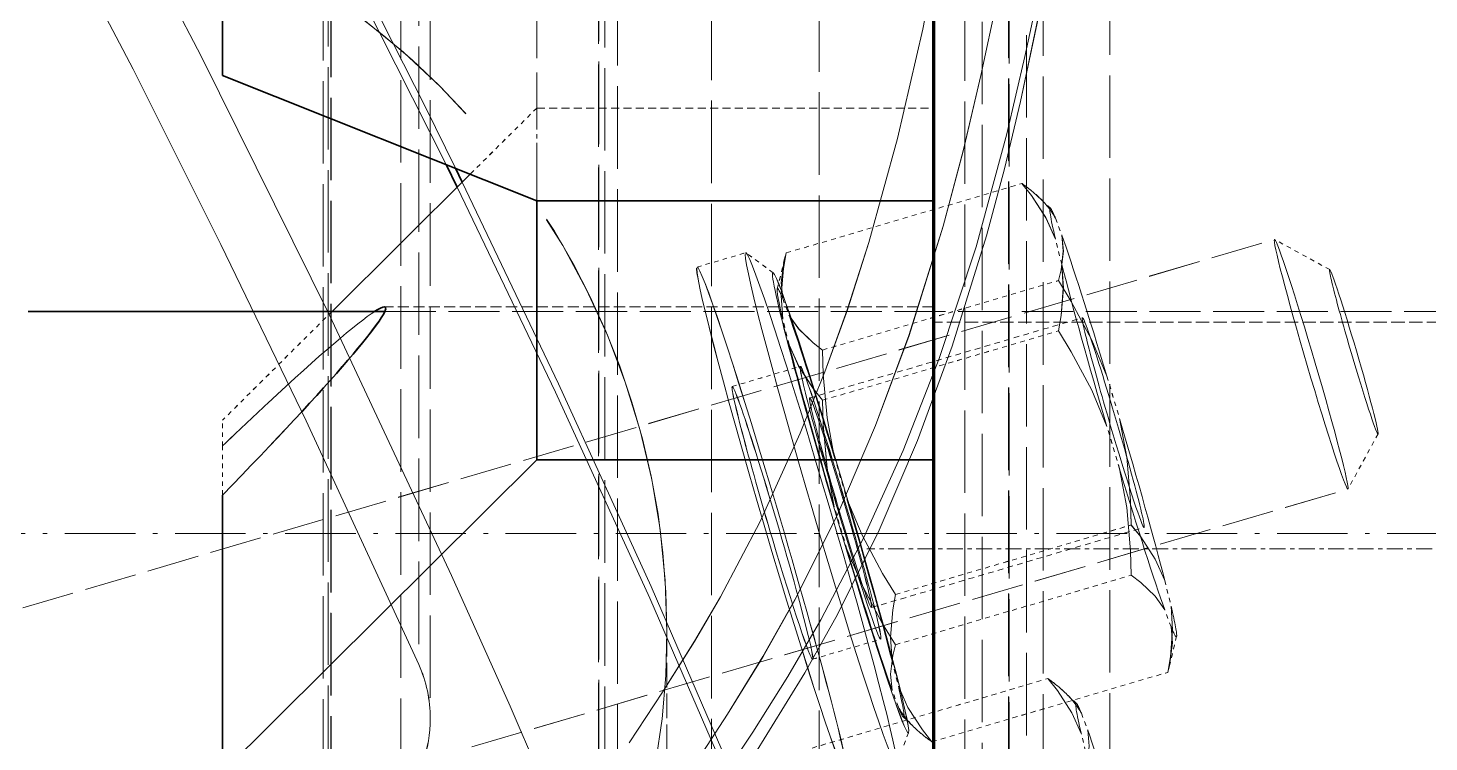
# Model space of a CAD drawing. Header units: millimetres. Extents: x 12184 to 41592, y 8990 to 29785.
# Drawn here: x 22280.57 to 22312.09, y 17341.83 to 17357.9 of the extents above; entities that cross this region are included whole.
import ezdxf

# ---------------------------------------------------------------- set-up
doc = ezdxf.new("R2010")
doc.units = ezdxf.units.MM
doc.linetypes.add('DASHDOT', pattern=[18.5, 12, -3, 0.5, -3])
doc.linetypes.add('DASHED', pattern=[15, 12, -3])

# ---------------------------------------------------------------- blocks, each defined once
blk = doc.blocks.new('A$C55E021B5')
at = {"color": 7, "lineweight": 35, "ltscale": 0.2}
blk.add_line((1193.701, 1211.53), (1193.701, 1091.53), dxfattribs=at)
at = {"color": 7, "lineweight": 140, "ltscale": 0.2}
blk.add_line((1193.701, 1211.53), (1193.701, 1091.53), dxfattribs=at)
at = {"color": 7, "linetype": 'DASHED', "lineweight": 13, "ltscale": 0.154579}
blk.add_line((1205.286, 1199.715), (1205.286, 1106.968), dxfattribs=at)
at = {"color": 7, "linetype": 'DASHED', "lineweight": 13, "ltscale": 0.154583}
blk.add_line((1205.027, 1198.506), (1205.027, 1105.756), dxfattribs=at)
at = {"color": 7, "linetype": 'DASHED', "lineweight": 13, "ltscale": 0.154589}
blk.add_line((1205.688, 1196.643), (1205.688, 1103.889), dxfattribs=at)
at = {"color": 7, "linetype": 'DASHED', "lineweight": 13, "ltscale": 0.154595}
blk.add_line((1207.327, 1194.62), (1207.327, 1101.863), dxfattribs=at)
at = {"color": 7, "linetype": 'DASHED', "lineweight": 13, "ltscale": 0.154596}
blk.add_line((1207.437, 1194.309), (1207.437, 1101.552), dxfattribs=at)
at = {"color": 7, "linetype": 'DASHED', "lineweight": 13, "ltscale": 0.154597}
blk.add_line((1207.261, 1193.932), (1207.261, 1101.173), dxfattribs=at)
at = {"color": 7, "linetype": 'DASHED', "lineweight": 13, "ltscale": 0.106987}
blk.add_line((1202.63, 1117.409), (1202.63, 1181.601), dxfattribs=at)
at = {"color": 7, "linetype": 'DASHED', "lineweight": 13, "ltscale": 0.154614}
blk.add_line((1201.096, 1180.694), (1201.096, 1087.926), dxfattribs=at)
at = {"color": 7, "linetype": 'DASHED', "lineweight": 13, "ltscale": 0.154613}
for p, q in [((1201.234, 1178.518), (1201.234, 1085.75)), ((1201.238, 1178.456), (1201.238, 1085.688)), ((1200.814, 1177.965), (1200.814, 1085.197)), ((1198.701, 1177.641), (1198.701, 1084.873))]:
    blk.add_line(p, q, dxfattribs=at)
at = {"color": 7, "linetype": 'DASHED', "lineweight": 13, "ltscale": 0.154611}
blk.add_line((1196.273, 1175.508), (1196.273, 1082.741), dxfattribs=at)
at = {"color": 7, "linetype": 'DASHED', "lineweight": 13, "ltscale": 0.154548}
blk.add_line((1192.003, 1154.805), (1192.003, 1062.076), dxfattribs=at)
at = {"color": 7, "linetype": 'DASHED', "lineweight": 13, "ltscale": 0.154549}
blk.add_line((1192.012, 1154.931), (1192.012, 1062.201), dxfattribs=at)
at = {"color": 7, "linetype": 'DASHED', "lineweight": 13, "ltscale": 0.154543}
blk.add_line((1192.61, 1153.889), (1192.61, 1061.163), dxfattribs=at)
at = {"color": 7, "linetype": 'DASHED', "lineweight": 13, "ltscale": 0.154533}
blk.add_line((1192.998, 1152.096), (1192.998, 1059.376), dxfattribs=at)
at = {"color": 7, "linetype": 'DASHED', "lineweight": 13, "ltscale": 0.154529}
blk.add_line((1191.608, 1151.271), (1191.608, 1058.554), dxfattribs=at)
at = {"color": 7, "linetype": 'DASHED', "lineweight": 13, "ltscale": 0.154478}
blk.add_line((1189.733, 1143.4), (1189.733, 1050.713), dxfattribs=at)
at = {"color": 7, "linetype": 'DASHED', "lineweight": 13, "ltscale": 0.154477}
blk.add_line((1191.233, 1143.378), (1191.233, 1050.692), dxfattribs=at)
at = {"color": 7, "linetype": 'DASHED', "lineweight": 13, "ltscale": 0.041399}
blk.add_line((1193.701, 1142.248), (1193.701, 1117.409), dxfattribs=at)
at = {"color": 7, "lineweight": 35, "ltscale": 0.007058}
blk.add_line((1209.701, 1120.229), (1209.701, 1124.464), dxfattribs=at)
at = {"color": 7, "lineweight": 35, "ltscale": 0.012688}
blk.add_line((1209.701, 1120.229), (1202.63, 1117.409), dxfattribs=at)
at = {"color": 7, "linetype": 'DASHED', "lineweight": 13, "ltscale": 0.013198}
blk.add_line((1193.701, 1111.576), (1193.701, 1119.495), dxfattribs=at)
at = {"color": 7, "linetype": 'DASHED', "lineweight": 13, "ltscale": 0.014882}
blk.add_line((1202.63, 1119.495), (1193.701, 1119.495), dxfattribs=at)
at = {"color": 7, "linetype": 'DASHED', "lineweight": 13, "ltscale": 0.003477}
blk.add_line((1202.63, 1117.409), (1202.63, 1119.495), dxfattribs=at)
at = {"color": 7, "linetype": 'DASHED', "lineweight": 13, "ltscale": 0.00352}
blk.add_line((1202.63, 1119.495), (1204.128, 1118.007), dxfattribs=at)
at = {"color": 7, "lineweight": 35, "ltscale": 0.000935596}
blk.add_line((1204.667, 1118.221), (1204.42, 1117.717), dxfattribs=at)
at = {"color": 7, "lineweight": 35, "ltscale": 0.007302}
blk.add_line((1204.128, 1118.007), (1207.236, 1114.919), dxfattribs=at)
at = {"color": 7, "lineweight": 35, "ltscale": 0.000576645}
blk.add_line((1204.46, 1118.139), (1204.308, 1117.828), dxfattribs=at)
at = {"color": 7, "linetype": 'DASHED', "lineweight": 13, "ltscale": 0.009221}
for p, q in [((1197.02, 1116.233), (1191.712, 1117.795)), ((1196.2, 1114.049), (1190.892, 1115.611)), ((1194.561, 1107.417), (1189.253, 1108.979)), ((1193.741, 1105.233), (1188.433, 1106.795)), ((1196.437, 1105.092), (1191.129, 1106.654))]:
    blk.add_line(p, q, dxfattribs=at)
at = {"color": 7, "linetype": 'DASHED', "lineweight": 13, "ltscale": 0.000606826}
blk.add_line((1191.066, 1117.233), (1191.33, 1117.484), dxfattribs=at)
at = {"color": 7, "lineweight": 35, "ltscale": 0.014882}
for p, q in [((1193.701, 1117.409), (1202.63, 1117.409)), ((1202.63, 1111.576), (1193.701, 1111.576))]:
    blk.add_line(p, q, dxfattribs=at)
at = {"color": 7, "lineweight": 35, "ltscale": 0.009721}
blk.add_line((1202.63, 1111.576), (1202.63, 1117.409), dxfattribs=at)
at = {"color": 7, "linetype": 'DASHED', "lineweight": 13, "ltscale": 0.000676233}
for p, q in [((1190.959, 1117.015), (1190.817, 1116.635)), ((1194.494, 1106.013), (1194.636, 1106.393))]:
    blk.add_line(p, q, dxfattribs=at)
at = {"color": 7, "linetype": 'DASHED', "lineweight": 13, "ltscale": 0.002355}
blk.add_line((1184.787, 1115.858), (1186.027, 1116.535), dxfattribs=at)
at = {"color": 7, "linetype": 'DASHED', "lineweight": 13, "ltscale": 0.097866}
for p, q in [((1242.361, 1099.957), (1186.031, 1116.536)), ((1240.709, 1094.341), (1184.378, 1110.92))]:
    blk.add_line(p, q, dxfattribs=at)
at = {"color": 7, "linetype": 'DASHED', "lineweight": 13, "ltscale": 0.000989783}
for p, q in [((1190.817, 1115.971), (1190.959, 1116.548)), ((1194.636, 1107.057), (1194.494, 1106.48)), ((1190.234, 1104.83), (1190.376, 1105.407))]:
    blk.add_line(p, q, dxfattribs=at)
at = {"color": 7, "linetype": 'DASHED', "lineweight": 13, "ltscale": 0.000270201}
for p, q in [((1197.062, 1116.077), (1197.02, 1116.233)), ((1188.391, 1106.951), (1188.433, 1106.795))]:
    blk.add_line(p, q, dxfattribs=at)
at = {"color": 7, "linetype": 'DASHED', "lineweight": 13, "ltscale": 0.001122}
blk.add_line((1197.22, 1115.422), (1197.062, 1116.077), dxfattribs=at)
at = {"color": 7, "linetype": 'DASHED', "lineweight": 13, "ltscale": 0.001259}
for p, q in [((1197.311, 1115.789), (1197.921, 1116.234)), ((1194.264, 1105.437), (1194.536, 1104.732))]:
    blk.add_line(p, q, dxfattribs=at)
at = {"color": 7, "linetype": 'DASHED', "lineweight": 13, "ltscale": 0.001898}
blk.add_line((1199.023, 1115.915), (1197.93, 1116.237), dxfattribs=at)
at = {"color": 7, "linetype": 'DASHED', "lineweight": 13, "ltscale": 0.000675876}
for p, q in [((1197.096, 1115.209), (1196.953, 1114.829)), ((1190.376, 1105.874), (1190.234, 1105.494))]:
    blk.add_line(p, q, dxfattribs=at)
at = {"color": 7, "linetype": 'DASHED', "lineweight": 13, "ltscale": 0.095579}
blk.add_line((1206.049, 1114.919), (1148.701, 1114.919), dxfattribs=at)
at = {"color": 7, "linetype": 'DASHED', "lineweight": 13, "ltscale": 0.010662}
blk.add_line((1196.489, 1112.97), (1190.352, 1114.776), dxfattribs=at)
at = {"color": 7, "linetype": 'DASHED', "lineweight": 13, "ltscale": 0.020603}
blk.add_line((1193.701, 1115.019), (1206.063, 1115.019), dxfattribs=at)
at = {"color": 7, "linetype": 'DASHED', "lineweight": 13, "ltscale": 0.000989413}
blk.add_line((1196.953, 1114.165), (1197.096, 1114.741), dxfattribs=at)
at = {"color": 7, "lineweight": 35, "ltscale": 0.013384}
blk.add_line((1214.079, 1114.919), (1206.049, 1114.919), dxfattribs=at)
at = {"color": 7, "linetype": 'DASHED', "lineweight": 13, "ltscale": 0.005791}
blk.add_line((1207.236, 1114.919), (1209.701, 1112.47), dxfattribs=at)
at = {"color": 7, "linetype": 'DASHED', "lineweight": 13, "ltscale": 0.025}
blk.add_line((1178.701, 1114.672), (1193.701, 1114.672), dxfattribs=at)
at = {"color": 7, "linetype": 'DASHED', "lineweight": 13, "ltscale": 0.009222}
for p, q in [((1196.2, 1112.917), (1190.892, 1114.48)), ((1194.561, 1108.548), (1189.253, 1110.111))]:
    blk.add_line(p, q, dxfattribs=at)
at = {"color": 7, "linetype": 'DASHED', "lineweight": 13, "ltscale": 0.001663}
for p, q in [((1189.801, 1113.461), (1189.516, 1112.505)), ((1189.516, 1111.373), (1189.801, 1112.33)), ((1195.937, 1111.655), (1195.652, 1110.699)), ((1195.652, 1109.567), (1195.937, 1110.523))]:
    blk.add_line(p, q, dxfattribs=at)
at = {"color": 7, "linetype": 'DASHED', "lineweight": 13, "ltscale": 0.002665}
blk.add_line((1198.232, 1113.229), (1196.698, 1113.681), dxfattribs=at)
at = {"color": 7, "linetype": 'DASHED', "lineweight": 13, "ltscale": 0.000962067}
blk.add_line((1209.701, 1111.892), (1209.701, 1112.47), dxfattribs=at)
at = {"color": 7, "linetype": 'DASHED', "lineweight": 13, "ltscale": 0.002354}
blk.add_line((1183.7, 1112.163), (1184.375, 1110.923), dxfattribs=at)
at = {"color": 7, "linetype": 'DASHED', "lineweight": 13, "ltscale": 0.001846}
blk.add_line((1209.701, 1111.892), (1209.701, 1110.785), dxfattribs=at)
at = {"color": 7, "linetype": 'DASHED', "lineweight": 13, "ltscale": 0.11095}
blk.add_line((1193.701, 1111.576), (1193.701, 1045.006), dxfattribs=at)
at = {"color": 7, "lineweight": 35, "ltscale": 0.016613}
blk.add_line((1202.63, 1111.576), (1209.701, 1104.551), dxfattribs=at)
at = {"color": 7, "lineweight": 35, "ltscale": 0.01039}
blk.add_line((1209.701, 1104.551), (1209.701, 1110.785), dxfattribs=at)
at = {"color": 7, "linetype": 'DASHED', "lineweight": 13, "ltscale": 0.010661}
blk.add_line((1195.1, 1108.252), (1188.964, 1110.058), dxfattribs=at)
at = {"color": 7, "linetype": 'DASHDOT', "lineweight": 13, "ltscale": 0.132204}
blk.add_line((1220.689, 1109.919), (1141.367, 1109.919), dxfattribs=at)
at = {"color": 7, "linetype": 'DASHDOT', "lineweight": 13, "ltscale": 0.03}
blk.add_line((1177.201, 1109.572), (1195.201, 1109.572), dxfattribs=at)
at = {"color": 7, "linetype": 'DASHED', "lineweight": 13, "ltscale": 0.000989596}
blk.add_line((1188.5, 1108.863), (1188.357, 1108.287), dxfattribs=at)
at = {"color": 7, "linetype": 'DASHED', "lineweight": 13, "ltscale": 0.000676144}
blk.add_line((1188.357, 1107.819), (1188.5, 1108.199), dxfattribs=at)
at = {"color": 7, "linetype": 'DASHED', "lineweight": 13, "ltscale": 0.001123}
blk.add_line((1188.233, 1107.606), (1188.391, 1106.951), dxfattribs=at)
at = {"color": 7, "linetype": 'DASHED', "lineweight": 13, "ltscale": 0.002666}
blk.add_line((1196.425, 1107.09), (1194.891, 1107.541), dxfattribs=at)
at = {"color": 7, "linetype": 'DASHED', "lineweight": 13, "ltscale": 0.046237}
blk.add_line((1199.701, 1107.705), (1199.701, 1079.963), dxfattribs=at)
at = {"color": 7, "linetype": 'DASHED', "lineweight": 13, "ltscale": 0.000606537}
blk.add_line((1190.483, 1106.092), (1190.746, 1106.343), dxfattribs=at)
at = {"color": 7, "linetype": 'DASHED', "lineweight": 13, "ltscale": 0.000606274}
blk.add_line((1194.387, 1105.795), (1194.123, 1105.544), dxfattribs=at)
at = {"color": 7, "linetype": 'DASHED', "lineweight": 13}
for points in [[(1213.199, 1126.445), (1210.183, 1120.663), (1207.295, 1114.832), (1204.549, 1108.977), (1203.231, 1106.032), (1201.956, 1103.076), (1200.328, 1099.12), (1198.794, 1095.152), (1197.363, 1091.173), (1196.033, 1087.15), (1194.819, 1083.11), (1193.721, 1079.044), (1192.741, 1074.943), (1191.878, 1070.797), (1191.135, 1066.598), (1190.799, 1064.408), (1190.5, 1062.203), (1190.167, 1059.245), (1189.921, 1056.271), (1189.773, 1053.286), (1189.733, 1050.713)], [(1234.701, 1168.216), (1230.806, 1162.611), (1226.85, 1156.76), (1222.971, 1150.837), (1219.193, 1144.846), (1216.056, 1139.657), (1213.031, 1134.425), (1210.304, 1129.494), (1207.674, 1124.525), (1205.138, 1119.516), (1204.46, 1118.139)], [(1234.701, 1167.877), (1230.806, 1162.271), (1226.85, 1156.421), (1222.971, 1150.498), (1219.193, 1144.506), (1216.056, 1139.318), (1213.031, 1134.085), (1210.304, 1129.155), (1207.674, 1124.185), (1204.667, 1118.221)], [(1191.279, 1122.381), (1191.646, 1120.652), (1192.052, 1118.916), (1192.746, 1116.372), (1193.579, 1113.858), (1194.389, 1111.787), (1195.282, 1109.815), (1196.239, 1107.976), (1196.983, 1106.701), (1197.77, 1105.45), (1199.617, 1102.685), (1200.248, 1101.773), (1201.38, 1100.253), (1201.985, 1099.522), (1202.96, 1098.49), (1203.871, 1097.697), (1204.359, 1097.341), (1204.869, 1097.02), (1205.659, 1096.626), (1206.494, 1096.34), (1207.364, 1096.18), (1207.72, 1096.154)], [(1191.105, 1122.679), (1191.745, 1119.645), (1192.108, 1118.125), (1192.509, 1116.62), (1193.281, 1114.136), (1194.065, 1112.01), (1194.929, 1109.992), (1195.864, 1108.098), (1196.596, 1106.783), (1197.794, 1104.845), (1199.089, 1102.898), (1199.961, 1101.618), (1200.801, 1100.442), (1201.239, 1099.864), (1201.928, 1099.021), (1202.473, 1098.415), (1203.047, 1097.839), (1203.953, 1097.066), (1204.438, 1096.72), (1204.945, 1096.41), (1205.763, 1096.016), (1206.629, 1095.739), (1207.17, 1095.636), (1207.72, 1095.586)], [(1192.273, 1121.946), (1192.638, 1120.229), (1193.038, 1118.528), (1193.487, 1116.837), (1194.255, 1114.379), (1195.007, 1112.35), (1195.859, 1110.365), (1196.817, 1108.438), (1197.54, 1107.152), (1198.337, 1105.854), (1198.891, 1104.996), (1200.04, 1103.277), (1200.847, 1102.095), (1201.688, 1100.926), (1202.351, 1100.076), (1203.052, 1099.263), (1203.8, 1098.506), (1204.597, 1097.835), (1205.459, 1097.271), (1205.914, 1097.041), (1206.385, 1096.853), (1207.063, 1096.671), (1207.762, 1096.589)], [(1200.553, 1105.206), (1199.801, 1106.348), (1199.085, 1107.493), (1198.497, 1108.497), (1197.613, 1110.172), (1196.701, 1112.175), (1196.147, 1113.555), (1195.643, 1114.956), (1195.158, 1116.469), (1194.513, 1118.812), (1193.946, 1121.272), (1193.254, 1124.728)], [(1214.86, 1126.371), (1211.716, 1120.373), (1209.739, 1116.427), (1207.819, 1112.457), (1205.286, 1106.968)], [(1204.308, 1117.828), (1202.139, 1113.29), (1200.054, 1108.726), (1198.051, 1104.103), (1196.268, 1099.722), (1194.588, 1095.3), (1193.033, 1090.855), (1191.567, 1086.232), (1190.247, 1081.572), (1189.078, 1076.87), (1188.551, 1074.501), (1188.062, 1072.12), (1187.613, 1069.729), (1187.202, 1067.325), (1186.659, 1063.677), (1186.223, 1059.998), (1185.913, 1056.286), (1185.778, 1053.5), (1185.733, 1050.712)], [(1204.42, 1117.717), (1202.21, 1113.103), (1200.088, 1108.464), (1198.051, 1103.763), (1196.268, 1099.383), (1194.588, 1094.961), (1193.033, 1090.515), (1191.567, 1085.893), (1190.247, 1081.232), (1189.078, 1076.53), (1188.551, 1074.161), (1188.062, 1071.78), (1187.613, 1069.389), (1187.202, 1066.986), (1186.659, 1063.338), (1186.223, 1059.659), (1185.913, 1055.946), (1185.778, 1053.161), (1185.733, 1050.373)], [(1190.959, 1116.548), (1191.174, 1117.028), (1191.499, 1117.529), (1191.712, 1117.795)], [(1190.817, 1116.635), (1190.782, 1116.275), (1190.831, 1115.853), (1190.892, 1115.611)], [(1197.096, 1114.741), (1197.131, 1115.275), (1197.081, 1115.886), (1197.02, 1116.233)], [(1197.096, 1115.209), (1197.131, 1115.569), (1197.062, 1116.077)], [(1190.817, 1115.971), (1190.782, 1115.438), (1190.831, 1114.826), (1190.892, 1114.48)], [(1189.801, 1113.461), (1190.141, 1114.274), (1190.604, 1115.143), (1190.892, 1115.611)], [(1196.953, 1114.829), (1196.738, 1114.522), (1196.413, 1114.21), (1196.2, 1114.049)], [(1189.801, 1112.33), (1190.141, 1113.143), (1190.604, 1114.011), (1190.892, 1114.48)], [(1196.953, 1114.165), (1196.738, 1113.685), (1196.413, 1113.184), (1196.2, 1112.917)], [(1195.937, 1111.655), (1196.098, 1112.522), (1196.186, 1113.5), (1196.2, 1114.049)], [(1195.937, 1110.523), (1196.098, 1111.39), (1196.186, 1112.369), (1196.2, 1112.917)], [(1189.516, 1112.505), (1189.355, 1111.638), (1189.267, 1110.659), (1189.253, 1110.111)], [(1189.516, 1111.373), (1189.355, 1110.507), (1189.267, 1109.528), (1189.253, 1108.979)], [(1195.652, 1110.699), (1195.312, 1109.885), (1194.849, 1109.017), (1194.561, 1108.548)], [(1188.5, 1108.863), (1188.715, 1109.343), (1189.04, 1109.845), (1189.253, 1110.111)], [(1195.652, 1109.567), (1195.312, 1108.754), (1194.849, 1107.885), (1194.561, 1107.417)], [(1188.5, 1108.199), (1188.715, 1108.506), (1189.04, 1108.818), (1189.253, 1108.979)], [(1194.636, 1107.057), (1194.671, 1107.59), (1194.622, 1108.202), (1194.561, 1108.548)], [(1188.357, 1108.287), (1188.322, 1107.753), (1188.372, 1107.142), (1188.433, 1106.795)], [(1188.357, 1107.819), (1188.322, 1107.459), (1188.391, 1106.951)], [(1194.636, 1106.393), (1194.671, 1106.753), (1194.622, 1107.175), (1194.561, 1107.417)], [(1190.376, 1105.407), (1190.592, 1105.886), (1190.916, 1106.388), (1191.129, 1106.654)], [(1194.494, 1106.48), (1194.278, 1106), (1193.954, 1105.499), (1193.741, 1105.233)], [(1190.234, 1105.494), (1190.199, 1105.134), (1190.248, 1104.712), (1190.309, 1104.47)]]:
    blk.add_lwpolyline(points, dxfattribs=at)
for centre, radius, start, end in [((1193.669, 1114.995), 3.416, 124.9425, 133.2259), ((1192.639, 1116.066), 1.93, 132.7253, 150.5365), ((1145.513, 1045.122), 92.619, 46.12929, 46.99495), ((1193.086, 1103.854), 3.416, 124.9425, 133.2259), ((1192.056, 1104.925), 1.93, 132.7253, 150.5365), ((1192.814, 1106.962), 1.93, 312.7253, 330.5365), ((1191.784, 1108.033), 3.416, 304.9425, 313.2259)]:
    blk.add_arc(centre, radius, start, end, dxfattribs=at)
for centre, major_axis, ratio, start_param, end_param in [((1217.201, 1107.705), (-17.5, 0), 0.99358, 3.141574, 6.283166), ((1189.658, 1112.417), (1.419, 4.821), 0.03213, 5.750889, 6.338894), ((1189.658, 1112.417), (1.419, 4.821), 0.03213, 0.055709, 0.314818), ((1189.658, 1112.417), (1.419, 4.821), 0.03213, 0.514901, 1.362015), ((1185.204, 1113.728), (0.826, 2.808), 0.03213, 0.032167, 3.109359), ((1185.204, 1113.728), (0.826, 2.808), 0.03213, 3.141629, 6.283221), ((1185.204, 1113.728), (0.826, 2.808), 0.03213, 0.000036, 0.032167), ((1196.236, 1110.481), (1.694, 5.756), 0.03213, 0.041997, 3.099625), ((1196.236, 1110.481), (1.694, 5.756), 0.03213, 3.141629, 6.283221), ((1196.236, 1110.481), (1.694, 5.756), 0.03213, 0.000036, 0.041997), ((1184.245, 1114.01), (0.544, 1.848), 0.03213, 0.032166, 3.109359), ((1184.245, 1114.01), (0.544, 1.848), 0.03213, 4.60365, 6.315352), ((1189.658, 1112.417), (1.419, 4.821), 0.03213, 4.703691, 5.550806), ((1195.795, 1110.611), (1.525, 5.18), 0.03213, 0.041997, 3.099625), ((1197.329, 1110.159), (1.694, 5.756), 0.03213, 3.141629, 6.283221), ((1195.795, 1110.611), (1.525, 5.18), 0.03213, 4.60365, 6.325182), ((1197.329, 1110.159), (1.694, 5.756), 0.03213, 0.000036, 1.462057), ((1195.795, 1110.611), (1.419, 4.821), 0.03213, 6.227476, 6.598003), ((1195.795, 1110.611), (1.419, 4.821), 0.03213, 5.750889, 6.227476), ((1189.658, 1112.417), (0.694, 2.359), 0.03213, 0.000036, 3.141629), ((1189.658, 1112.417), (0.694, 2.359), 0.03213, 4.60365, 6.283221), ((1195.795, 1110.611), (1.419, 4.821), 0.03213, 0.514901, 1.362015), ((1211.13, 1109.918), (-5.092, 5.092), 0.056744, 5.269118, 6.028569), ((1195.795, 1110.611), (1.419, 4.821), 0.03213, 4.703691, 5.550806), ((1184.245, 1114.01), (0.544, 1.848), 0.03213, 3.109359, 4.60365), ((1195.795, 1110.611), (0.904, 3.07), 0.03213, 0.000036, 3.141629), ((1195.795, 1110.611), (0.904, 3.07), 0.03213, 4.60365, 6.283221), ((1197.329, 1110.159), (0.904, 3.07), 0.03213, 0.000036, 3.141629), ((1197.329, 1110.159), (0.904, 3.07), 0.03213, 4.60365, 6.283221), ((1195.795, 1110.611), (0.694, 2.359), 0.03213, 0.000036, 3.141629), ((1195.795, 1110.611), (0.694, 2.359), 0.03213, 4.60365, 6.283221), ((1189.658, 1112.417), (1.419, 4.821), 0.03213, 1.562099, 2.409213), ((1189.658, 1112.417), (0.694, 2.359), 0.03213, 3.141629, 4.60365), ((1189.658, 1112.417), (1.419, 4.821), 0.03213, 3.656494, 4.503608), ((1185.204, 1113.728), (0.826, 2.808), 0.03213, 3.109359, 3.141629), ((1195.795, 1110.611), (1.419, 4.821), 0.03213, 1.562099, 2.409213), ((1197.329, 1110.159), (1.694, 5.756), 0.03213, 1.462057, 3.141629), ((1195.795, 1110.611), (0.694, 2.359), 0.03213, 3.141629, 4.60365), ((1195.795, 1110.611), (1.525, 5.18), 0.03213, 3.099625, 4.60365), ((1195.795, 1110.611), (0.904, 3.07), 0.03213, 3.141629, 4.60365), ((1197.329, 1110.159), (0.904, 3.07), 0.03213, 3.141629, 4.60365), ((1195.795, 1110.611), (1.419, 4.821), 0.03213, 3.656494, 4.503608), ((1189.658, 1112.417), (1.419, 4.821), 0.03213, 2.609296, 3.085883), ((1189.658, 1112.417), (1.419, 4.821), 0.03213, 3.085883, 3.45641), ((1217.201, 1107.705), (-17.5, 0), 0.99358, 6.283166, 8.066002), ((1208.027, 1105.756), (-3, 0), 0.99358, 5.864532, 6.283136), ((1195.795, 1110.611), (1.419, 4.821), 0.03213, 2.609296, 3.197301), ((1189.075, 1101.276), (1.419, 4.821), 0.03213, 5.750889, 6.338894), ((1189.075, 1101.276), (1.419, 4.821), 0.03213, 0.055709, 0.314818), ((1195.795, 1110.611), (1.419, 4.821), 0.03213, 3.197301, 3.45641), ((1208.027, 1105.756), (-3, 0), 0.99358, 6.283136, 6.960056), ((1189.075, 1101.276), (1.419, 4.821), 0.03213, 0.514901, 1.362015)]:
    blk.add_ellipse(centre, major_axis=major_axis, ratio=ratio, start_param=start_param, end_param=end_param, dxfattribs=at)
at = {"color": 7, "lineweight": 35}
for centre, major_axis, ratio, start_param, end_param in [((1211.13, 1109.919), (-5.092, 5.092), 0.056746, 6.226499, 7.626681), ((1211.08, 1109.97), (5.041, -5.041), 0.057028, 2.885679, 3.084614)]:
    blk.add_ellipse(centre, major_axis=major_axis, ratio=ratio, start_param=start_param, end_param=end_param, dxfattribs=at)
blk = doc.blocks.new('1')
at = {"color": 7, "lineweight": 35, "ltscale": 0.2}
blk.add_line((22300.947, 17448.134), (22300.947, 17328.134), dxfattribs=at)
at = {"color": 7, "lineweight": 140, "ltscale": 0.2}
blk.add_line((22300.947, 17448.134), (22300.947, 17328.134), dxfattribs=at)
at = {"color": 7, "linetype": 'DASHED', "lineweight": 13, "ltscale": 0.154579}
blk.add_line((22289.361, 17436.319), (22289.361, 17343.572), dxfattribs=at)
at = {"color": 7, "linetype": 'DASHED', "lineweight": 13, "ltscale": 0.154583}
blk.add_line((22289.621, 17435.11), (22289.621, 17342.36), dxfattribs=at)
at = {"color": 7, "linetype": 'DASHED', "lineweight": 13, "ltscale": 0.154589}
blk.add_line((22288.96, 17433.246), (22288.96, 17340.493), dxfattribs=at)
at = {"color": 7, "linetype": 'DASHED', "lineweight": 13, "ltscale": 0.154595}
blk.add_line((22287.321, 17431.224), (22287.321, 17338.467), dxfattribs=at)
at = {"color": 7, "linetype": 'DASHED', "lineweight": 13, "ltscale": 0.154596}
blk.add_line((22287.21, 17430.913), (22287.21, 17338.155), dxfattribs=at)
at = {"color": 7, "linetype": 'DASHED', "lineweight": 13, "ltscale": 0.154597}
blk.add_line((22287.387, 17430.535), (22287.387, 17337.777), dxfattribs=at)
at = {"color": 7, "linetype": 'DASHED', "lineweight": 13, "ltscale": 0.106987}
blk.add_line((22292.017, 17354.013), (22292.017, 17418.205), dxfattribs=at)
at = {"color": 7, "linetype": 'DASHED', "lineweight": 13, "ltscale": 0.154614}
blk.add_line((22293.551, 17417.298), (22293.551, 17324.53), dxfattribs=at)
at = {"color": 7, "linetype": 'DASHED', "lineweight": 13, "ltscale": 0.154613}
for p, q in [((22293.409, 17415.06), (22293.409, 17322.292)), ((22293.413, 17415.122), (22293.413, 17322.354)), ((22293.833, 17414.569), (22293.833, 17321.801)), ((22295.946, 17414.244), (22295.946, 17321.477))]:
    blk.add_line(p, q, dxfattribs=at)
at = {"color": 7, "linetype": 'DASHED', "lineweight": 13, "ltscale": 0.154611}
blk.add_line((22298.374, 17412.111), (22298.374, 17319.345), dxfattribs=at)
at = {"color": 7, "linetype": 'DASHED', "lineweight": 13, "ltscale": 0.154549}
blk.add_line((22302.636, 17391.534), (22302.636, 17298.805), dxfattribs=at)
at = {"color": 7, "linetype": 'DASHED', "lineweight": 13, "ltscale": 0.154548}
blk.add_line((22302.644, 17391.409), (22302.644, 17298.68), dxfattribs=at)
at = {"color": 7, "linetype": 'DASHED', "lineweight": 13, "ltscale": 0.154543}
blk.add_line((22302.038, 17390.493), (22302.038, 17297.767), dxfattribs=at)
at = {"color": 7, "linetype": 'DASHED', "lineweight": 13, "ltscale": 0.154533}
blk.add_line((22301.649, 17388.7), (22301.649, 17295.98), dxfattribs=at)
at = {"color": 7, "linetype": 'DASHED', "lineweight": 13, "ltscale": 0.154529}
blk.add_line((22303.039, 17387.875), (22303.039, 17295.157), dxfattribs=at)
at = {"color": 7, "linetype": 'DASHED', "lineweight": 13, "ltscale": 0.154478}
blk.add_line((22304.914, 17380.003), (22304.914, 17287.317), dxfattribs=at)
at = {"color": 7, "linetype": 'DASHED', "lineweight": 13, "ltscale": 0.154477}
blk.add_line((22303.415, 17379.982), (22303.415, 17287.296), dxfattribs=at)
at = {"color": 7, "linetype": 'DASHED', "lineweight": 13, "ltscale": 0.041399}
blk.add_line((22300.947, 17378.852), (22300.947, 17354.013), dxfattribs=at)
at = {"color": 7, "lineweight": 35, "ltscale": 0.007058}
blk.add_line((22284.946, 17356.833), (22284.946, 17361.067), dxfattribs=at)
at = {"color": 7, "lineweight": 35, "ltscale": 0.012688}
blk.add_line((22284.946, 17356.833), (22292.017, 17354.013), dxfattribs=at)
at = {"color": 7, "linetype": 'DASHED', "lineweight": 13, "ltscale": 0.00352}
blk.add_line((22292.017, 17356.099), (22290.519, 17354.61), dxfattribs=at)
at = {"color": 7, "linetype": 'DASHED', "lineweight": 13, "ltscale": 0.003477}
blk.add_line((22292.017, 17354.013), (22292.017, 17356.099), dxfattribs=at)
at = {"color": 7, "linetype": 'DASHED', "lineweight": 13, "ltscale": 0.014882}
blk.add_line((22292.017, 17356.099), (22300.947, 17356.099), dxfattribs=at)
at = {"color": 7, "linetype": 'DASHED', "lineweight": 13, "ltscale": 0.013198}
blk.add_line((22300.947, 17348.18), (22300.947, 17356.099), dxfattribs=at)
at = {"color": 7, "lineweight": 35, "ltscale": 0.000935596}
blk.add_line((22289.981, 17354.825), (22290.228, 17354.321), dxfattribs=at)
at = {"color": 7, "lineweight": 35, "ltscale": 0.007302}
blk.add_line((22290.519, 17354.61), (22287.411, 17351.522), dxfattribs=at)
at = {"color": 7, "lineweight": 35, "ltscale": 0.000576645}
blk.add_line((22290.187, 17354.742), (22290.339, 17354.432), dxfattribs=at)
at = {"color": 7, "linetype": 'DASHED', "lineweight": 13, "ltscale": 0.009221}
for p, q in [((22297.627, 17352.837), (22302.935, 17354.399)), ((22298.447, 17350.652), (22303.755, 17352.214)), ((22300.087, 17344.021), (22305.395, 17345.583)), ((22298.211, 17341.696), (22303.518, 17343.258)), ((22300.907, 17341.836), (22306.215, 17343.399))]:
    blk.add_line(p, q, dxfattribs=at)
at = {"color": 7, "lineweight": 35, "ltscale": 0.014882}
for p, q in [((22300.947, 17354.013), (22292.017, 17354.013)), ((22292.017, 17348.18), (22300.947, 17348.18))]:
    blk.add_line(p, q, dxfattribs=at)
at = {"color": 7, "lineweight": 35, "ltscale": 0.009721}
blk.add_line((22292.017, 17348.18), (22292.017, 17354.013), dxfattribs=at)
at = {"color": 7, "linetype": 'DASHED', "lineweight": 13, "ltscale": 0.000606826}
blk.add_line((22303.581, 17353.837), (22303.318, 17354.088), dxfattribs=at)
at = {"color": 7, "linetype": 'DASHED', "lineweight": 13, "ltscale": 0.000676233}
for p, q in [((22303.688, 17353.619), (22303.83, 17353.239)), ((22300.154, 17342.617), (22300.011, 17342.997))]:
    blk.add_line(p, q, dxfattribs=at)
at = {"color": 7, "linetype": 'DASHED', "lineweight": 13, "ltscale": 0.097866}
for p, q in [((22252.286, 17336.561), (22308.617, 17353.139)), ((22253.939, 17330.945), (22310.269, 17347.524))]:
    blk.add_line(p, q, dxfattribs=at)
at = {"color": 7, "linetype": 'DASHED', "lineweight": 13, "ltscale": 0.000989783}
for p, q in [((22303.83, 17352.575), (22303.688, 17353.151)), ((22300.011, 17343.661), (22300.154, 17343.084)), ((22304.414, 17341.434), (22304.271, 17342.01))]:
    blk.add_line(p, q, dxfattribs=at)
at = {"color": 7, "linetype": 'DASHED', "lineweight": 13, "ltscale": 0.002355}
blk.add_line((22309.86, 17352.462), (22308.62, 17353.139), dxfattribs=at)
at = {"color": 7, "linetype": 'DASHED', "lineweight": 13, "ltscale": 0.001898}
blk.add_line((22295.625, 17352.519), (22296.717, 17352.841), dxfattribs=at)
at = {"color": 7, "linetype": 'DASHED', "lineweight": 13, "ltscale": 0.001259}
for p, q in [((22297.337, 17352.392), (22296.726, 17352.838)), ((22300.383, 17342.041), (22300.112, 17341.336))]:
    blk.add_line(p, q, dxfattribs=at)
at = {"color": 7, "linetype": 'DASHED', "lineweight": 13, "ltscale": 0.001122}
blk.add_line((22297.428, 17352.025), (22297.585, 17352.68), dxfattribs=at)
at = {"color": 7, "linetype": 'DASHED', "lineweight": 13, "ltscale": 0.000270201}
for p, q in [((22297.585, 17352.68), (22297.627, 17352.837)), ((22306.257, 17343.555), (22306.215, 17343.399))]:
    blk.add_line(p, q, dxfattribs=at)
at = {"color": 7, "linetype": 'DASHED', "lineweight": 13, "ltscale": 0.020603}
blk.add_line((22300.947, 17351.622), (22288.585, 17351.622), dxfattribs=at)
at = {"color": 7, "linetype": 'DASHED', "lineweight": 13, "ltscale": 0.000675876}
for p, q in [((22297.552, 17351.812), (22297.694, 17351.433)), ((22304.271, 17342.477), (22304.414, 17342.098))]:
    blk.add_line(p, q, dxfattribs=at)
at = {"color": 7, "lineweight": 35, "ltscale": 0.013384}
blk.add_line((22280.568, 17351.522), (22288.599, 17351.522), dxfattribs=at)
at = {"color": 7, "linetype": 'DASHED', "lineweight": 13, "ltscale": 0.005791}
blk.add_line((22287.411, 17351.522), (22284.946, 17349.073), dxfattribs=at)
at = {"color": 7, "linetype": 'DASHED', "lineweight": 13, "ltscale": 0.095579}
blk.add_line((22288.599, 17351.522), (22345.946, 17351.522), dxfattribs=at)
at = {"color": 7, "linetype": 'DASHED', "lineweight": 13, "ltscale": 0.000989413}
blk.add_line((22297.694, 17350.769), (22297.552, 17351.345), dxfattribs=at)
at = {"color": 7, "linetype": 'DASHED', "lineweight": 13, "ltscale": 0.010662}
blk.add_line((22298.158, 17349.574), (22304.295, 17351.38), dxfattribs=at)
at = {"color": 7, "linetype": 'DASHED', "lineweight": 13, "ltscale": 0.009222}
for p, q in [((22298.447, 17349.521), (22303.755, 17351.083)), ((22300.087, 17345.152), (22305.395, 17346.714))]:
    blk.add_line(p, q, dxfattribs=at)
at = {"color": 7, "linetype": 'DASHED', "lineweight": 13, "ltscale": 0.025}
blk.add_line((22315.947, 17351.276), (22300.947, 17351.276), dxfattribs=at)
at = {"color": 7, "linetype": 'DASHED', "lineweight": 13, "ltscale": 0.002665}
blk.add_line((22296.415, 17349.833), (22297.949, 17350.284), dxfattribs=at)
at = {"color": 7, "linetype": 'DASHED', "lineweight": 13, "ltscale": 0.001663}
for p, q in [((22304.847, 17350.065), (22305.132, 17349.108)), ((22305.132, 17347.977), (22304.847, 17348.933)), ((22298.71, 17348.258), (22298.995, 17347.302)), ((22298.995, 17346.171), (22298.71, 17347.127))]:
    blk.add_line(p, q, dxfattribs=at)
at = {"color": 7, "linetype": 'DASHED', "lineweight": 13, "ltscale": 0.000962067}
blk.add_line((22284.946, 17348.496), (22284.946, 17349.073), dxfattribs=at)
at = {"color": 7, "linetype": 'DASHED', "lineweight": 13, "ltscale": 0.001846}
blk.add_line((22284.946, 17348.496), (22284.946, 17347.388), dxfattribs=at)
at = {"color": 7, "linetype": 'DASHED', "lineweight": 13, "ltscale": 0.002354}
blk.add_line((22310.948, 17348.767), (22310.272, 17347.526), dxfattribs=at)
at = {"color": 7, "lineweight": 35, "ltscale": 0.016613}
blk.add_line((22292.017, 17348.18), (22284.946, 17341.154), dxfattribs=at)
at = {"color": 7, "linetype": 'DASHED', "lineweight": 13, "ltscale": 0.11095}
blk.add_line((22300.947, 17348.18), (22300.947, 17281.61), dxfattribs=at)
at = {"color": 7, "lineweight": 35, "ltscale": 0.01039}
blk.add_line((22284.946, 17341.154), (22284.946, 17347.388), dxfattribs=at)
at = {"color": 7, "linetype": 'DASHED', "lineweight": 13, "ltscale": 0.010661}
blk.add_line((22299.547, 17344.856), (22305.683, 17346.662), dxfattribs=at)
at = {"color": 7, "linetype": 'DASHDOT', "lineweight": 13, "ltscale": 0.132204}
blk.add_line((22273.958, 17346.522), (22353.28, 17346.522), dxfattribs=at)
at = {"color": 7, "linetype": 'DASHDOT', "lineweight": 13, "ltscale": 0.03}
blk.add_line((22317.446, 17346.176), (22299.446, 17346.176), dxfattribs=at)
at = {"color": 7, "linetype": 'DASHED', "lineweight": 13, "ltscale": 0.000989596}
blk.add_line((22306.148, 17345.467), (22306.29, 17344.89), dxfattribs=at)
at = {"color": 7, "linetype": 'DASHED', "lineweight": 13, "ltscale": 0.000676144}
blk.add_line((22306.29, 17344.423), (22306.148, 17344.803), dxfattribs=at)
at = {"color": 7, "linetype": 'DASHED', "lineweight": 13, "ltscale": 0.046237}
blk.add_line((22294.946, 17344.309), (22294.946, 17316.566), dxfattribs=at)
at = {"color": 7, "linetype": 'DASHED', "lineweight": 13, "ltscale": 0.002666}
blk.add_line((22298.222, 17343.693), (22299.756, 17344.145), dxfattribs=at)
at = {"color": 7, "linetype": 'DASHED', "lineweight": 13, "ltscale": 0.001123}
blk.add_line((22306.415, 17344.21), (22306.257, 17343.555), dxfattribs=at)
at = {"color": 7, "linetype": 'DASHED', "lineweight": 13, "ltscale": 0.000606537}
blk.add_line((22304.164, 17342.695), (22303.901, 17342.947), dxfattribs=at)
at = {"color": 7, "linetype": 'DASHED', "lineweight": 13, "ltscale": 0.000606274}
blk.add_line((22300.261, 17342.399), (22300.524, 17342.148), dxfattribs=at)
at = {"color": 7, "linetype": 'DASHED', "lineweight": 13}
for points in [[(22281.448, 17363.049), (22284.465, 17357.267), (22287.352, 17351.435), (22290.098, 17345.581), (22291.416, 17342.635), (22292.692, 17339.679), (22294.319, 17335.724), (22295.853, 17331.756), (22297.284, 17327.777), (22298.614, 17323.753), (22299.829, 17319.713), (22300.926, 17315.647), (22301.906, 17311.546), (22302.769, 17307.401), (22303.512, 17303.202), (22303.848, 17301.012), (22304.147, 17298.807), (22304.48, 17295.849), (22304.726, 17292.875), (22304.874, 17289.89), (22304.914, 17287.317)], [(22259.946, 17404.82), (22263.841, 17399.214), (22267.797, 17393.364), (22271.677, 17387.441), (22275.454, 17381.449), (22278.591, 17376.261), (22281.617, 17371.028), (22284.343, 17366.098), (22286.973, 17361.128), (22289.51, 17356.12), (22290.187, 17354.742)], [(22259.946, 17404.481), (22263.841, 17398.875), (22267.797, 17393.024), (22271.677, 17387.101), (22275.454, 17381.11), (22278.591, 17375.921), (22281.617, 17370.689), (22284.343, 17365.758), (22286.973, 17360.789), (22289.981, 17354.825)], [(22303.369, 17358.984), (22303.001, 17357.256), (22302.595, 17355.52), (22301.901, 17352.976), (22301.069, 17350.461), (22300.258, 17348.39), (22299.366, 17346.419), (22298.408, 17344.58), (22297.664, 17343.305), (22296.878, 17342.054), (22295.03, 17339.289), (22294.399, 17338.377), (22293.268, 17336.857), (22292.662, 17336.126), (22291.687, 17335.093), (22290.776, 17334.3), (22290.288, 17333.945), (22289.778, 17333.624), (22288.989, 17333.23), (22288.154, 17332.944), (22287.284, 17332.783), (22286.928, 17332.757)], [(22302.375, 17358.55), (22302.009, 17356.832), (22301.609, 17355.131), (22301.161, 17353.441), (22300.393, 17350.983), (22299.641, 17348.954), (22298.788, 17346.968), (22297.831, 17345.041), (22297.108, 17343.756), (22296.311, 17342.457), (22295.756, 17341.599), (22294.607, 17339.881), (22293.8, 17338.699), (22292.96, 17337.529), (22292.297, 17336.679), (22291.596, 17335.867), (22290.847, 17335.11), (22290.05, 17334.439), (22289.189, 17333.875), (22288.733, 17333.645), (22288.262, 17333.457), (22287.585, 17333.274), (22286.886, 17333.192)], [(22303.542, 17359.283), (22302.903, 17356.249), (22302.539, 17354.729), (22302.139, 17353.224), (22301.367, 17350.74), (22300.582, 17348.614), (22299.718, 17346.596), (22298.783, 17344.702), (22298.051, 17343.387), (22296.853, 17341.449), (22295.559, 17339.501), (22294.687, 17338.222), (22293.847, 17337.045), (22293.408, 17336.468), (22292.72, 17335.624), (22292.174, 17335.018), (22291.6, 17334.442), (22290.694, 17333.669), (22290.21, 17333.324), (22289.703, 17333.013), (22288.884, 17332.619), (22288.018, 17332.342), (22287.477, 17332.24), (22286.928, 17332.19)], [(22294.095, 17341.809), (22294.846, 17342.952), (22295.563, 17344.096), (22296.151, 17345.101), (22297.034, 17346.776), (22297.947, 17348.778), (22298.5, 17350.159), (22299.005, 17351.56), (22299.489, 17353.072), (22300.134, 17355.416), (22300.701, 17357.876), (22301.394, 17361.332)], [(22279.787, 17362.975), (22282.931, 17356.977), (22284.909, 17353.031), (22286.828, 17349.06), (22289.361, 17343.572)], [(22290.228, 17354.321), (22292.437, 17349.707), (22294.559, 17345.067), (22296.596, 17340.367), (22298.38, 17335.986), (22300.059, 17331.565), (22301.614, 17327.119), (22303.08, 17322.496), (22304.4, 17317.836), (22305.569, 17313.134), (22306.097, 17310.765), (22306.585, 17308.384), (22307.035, 17305.993), (22307.446, 17303.59), (22307.988, 17299.942), (22308.425, 17296.263), (22308.734, 17292.55), (22308.869, 17289.764), (22308.914, 17286.976)], [(22290.339, 17354.432), (22292.509, 17349.894), (22294.594, 17345.329), (22296.596, 17340.706), (22298.38, 17336.326), (22300.059, 17331.904), (22301.614, 17327.459), (22303.08, 17322.836), (22304.4, 17318.176), (22305.569, 17313.473), (22306.097, 17311.104), (22306.585, 17308.723), (22307.035, 17306.332), (22307.446, 17303.929), (22307.988, 17300.281), (22308.425, 17296.602), (22308.734, 17292.889), (22308.869, 17290.104), (22308.914, 17287.316)], [(22303.688, 17353.151), (22303.473, 17353.631), (22303.148, 17354.133), (22302.935, 17354.399)], [(22303.83, 17353.239), (22303.866, 17352.879), (22303.816, 17352.457), (22303.755, 17352.214)], [(22297.552, 17351.345), (22297.517, 17351.878), (22297.566, 17352.49), (22297.627, 17352.837)], [(22297.552, 17351.812), (22297.517, 17352.173), (22297.585, 17352.68)], [(22303.83, 17352.575), (22303.866, 17352.042), (22303.816, 17351.43), (22303.755, 17351.083)], [(22304.847, 17350.065), (22304.506, 17350.878), (22304.044, 17351.746), (22303.755, 17352.214)], [(22297.694, 17351.433), (22297.91, 17351.126), (22298.234, 17350.814), (22298.447, 17350.652)], [(22304.847, 17348.933), (22304.506, 17349.747), (22304.044, 17350.615), (22303.755, 17351.083)], [(22297.694, 17350.769), (22297.91, 17350.289), (22298.234, 17349.787), (22298.447, 17349.521)], [(22298.71, 17348.258), (22298.55, 17349.125), (22298.462, 17350.103), (22298.447, 17350.652)], [(22298.71, 17347.127), (22298.55, 17347.994), (22298.462, 17348.972), (22298.447, 17349.521)], [(22305.132, 17349.108), (22305.292, 17348.241), (22305.38, 17347.263), (22305.395, 17346.714)], [(22305.132, 17347.977), (22305.292, 17347.11), (22305.38, 17346.132), (22305.395, 17345.583)], [(22298.995, 17347.302), (22299.336, 17346.488), (22299.798, 17345.62), (22300.087, 17345.152)], [(22306.148, 17345.467), (22305.933, 17345.946), (22305.608, 17346.448), (22305.395, 17346.714)], [(22298.995, 17346.171), (22299.336, 17345.357), (22299.798, 17344.489), (22300.087, 17344.021)], [(22306.148, 17344.803), (22305.933, 17345.11), (22305.608, 17345.421), (22305.395, 17345.583)], [(22300.011, 17343.661), (22299.976, 17344.193), (22300.026, 17344.805), (22300.087, 17345.152)], [(22306.29, 17344.89), (22306.325, 17344.357), (22306.276, 17343.745), (22306.215, 17343.399)], [(22306.29, 17344.423), (22306.325, 17344.063), (22306.257, 17343.555)], [(22300.011, 17342.997), (22299.976, 17343.357), (22300.026, 17343.779), (22300.087, 17344.021)], [(22304.271, 17342.01), (22304.056, 17342.49), (22303.731, 17342.992), (22303.518, 17343.258)], [(22300.154, 17343.084), (22300.369, 17342.604), (22300.694, 17342.103), (22300.907, 17341.836)], [(22304.414, 17342.098), (22304.449, 17341.737), (22304.399, 17341.316), (22304.338, 17341.073)]]:
    blk.add_lwpolyline(points, dxfattribs=at)
for centre, radius, start, end in [((22300.979, 17351.598), 3.416, 46.7741, 55.0575), ((22302.008, 17352.67), 1.93, 29.4635, 47.2747), ((22349.135, 17281.726), 92.619, 133.00505, 133.87071), ((22301.561, 17340.457), 3.416, 46.7741, 55.0575), ((22302.591, 17341.528), 1.93, 29.4635, 47.2747), ((22301.834, 17343.566), 1.93, 209.4635, 227.2747), ((22302.864, 17344.637), 3.416, 226.7741, 235.0575)]:
    blk.add_arc(centre, radius, start, end, dxfattribs=at)
at = {"color": 7, "linetype": 'DASHED', "lineweight": 13, "extrusion": (0, 0, -1)}
for centre, major_axis, ratio, start_param, end_param in [((22277.446, 17344.308), (-17.5, 0), 0.99358, -0.000019, 3.141574), ((22304.989, 17349.021), (-1.419, 4.821), 0.03213, -0.532296, 0.055709), ((22304.989, 17349.021), (-1.419, 4.821), 0.03213, 0.055709, 0.314818), ((22304.989, 17349.021), (-1.419, 4.821), 0.03213, 0.514901, 1.362015), ((22309.443, 17350.332), (-0.826, 2.808), 0.03213, 3.141629, 6.283221), ((22309.443, 17350.332), (-0.826, 2.808), 0.03213, 0.000036, 0.032167), ((22309.443, 17350.332), (-0.826, 2.808), 0.03213, 0.032167, 3.109359), ((22298.411, 17347.085), (-1.694, 5.756), 0.03213, 3.141629, 6.283221), ((22298.411, 17347.085), (-1.694, 5.756), 0.03213, 0.000036, 0.041997), ((22298.411, 17347.085), (-1.694, 5.756), 0.03213, 0.041997, 3.099625), ((22304.989, 17349.021), (-1.419, 4.821), 0.03213, 4.703691, 5.550806), ((22297.319, 17346.763), (-1.694, 5.756), 0.03213, 3.141629, 6.283221), ((22297.319, 17346.763), (-1.694, 5.756), 0.03213, 0.000036, 1.462057), ((22298.853, 17347.215), (-1.525, 5.18), 0.03213, 4.60365, 6.325182), ((22298.853, 17347.215), (-1.525, 5.18), 0.03213, 0.041997, 3.099625), ((22310.402, 17350.614), (-0.544, 1.848), 0.03213, 4.60365, 6.315352), ((22310.402, 17350.614), (-0.544, 1.848), 0.03213, 0.032166, 3.109359), ((22298.853, 17347.215), (-1.419, 4.821), 0.03213, -0.532296, -0.055709), ((22298.853, 17347.215), (-1.419, 4.821), 0.03213, -0.055709, 0.314818), ((22283.517, 17346.522), (5.092, 5.092), 0.056744, -1.014067, -0.254616), ((22298.853, 17347.215), (-1.419, 4.821), 0.03213, 0.514901, 1.362015), ((22304.989, 17349.021), (-0.694, 2.359), 0.03213, 4.60365, 6.283221), ((22304.989, 17349.021), (-0.694, 2.359), 0.03213, 0.000036, 3.141629), ((22298.853, 17347.215), (-1.419, 4.821), 0.03213, 4.703691, 5.550806), ((22310.402, 17350.614), (-0.544, 1.848), 0.03213, 3.109359, 4.60365), ((22298.853, 17347.215), (-0.904, 3.07), 0.03213, 4.60365, 6.283221), ((22298.853, 17347.215), (-0.904, 3.07), 0.03213, 0.000036, 3.141629), ((22297.319, 17346.763), (-0.904, 3.07), 0.03213, 4.60365, 6.283221), ((22297.319, 17346.763), (-0.904, 3.07), 0.03213, 0.000036, 3.141629), ((22298.853, 17347.215), (-0.694, 2.359), 0.03213, 4.60365, 6.283221), ((22298.853, 17347.215), (-0.694, 2.359), 0.03213, 0.000036, 3.141629), ((22304.989, 17349.021), (-1.419, 4.821), 0.03213, 1.562099, 2.409213), ((22304.989, 17349.021), (-0.694, 2.359), 0.03213, 3.141629, 4.60365), ((22304.989, 17349.021), (-1.419, 4.821), 0.03213, 3.656494, 4.503608), ((22309.443, 17350.332), (-0.826, 2.808), 0.03213, 3.109359, 3.141629), ((22297.319, 17346.763), (-1.694, 5.756), 0.03213, 1.462057, 3.141629), ((22298.853, 17347.215), (-1.419, 4.821), 0.03213, 1.562099, 2.409213), ((22298.853, 17347.215), (-0.694, 2.359), 0.03213, 3.141629, 4.60365), ((22298.853, 17347.215), (-0.904, 3.07), 0.03213, 3.141629, 4.60365), ((22298.853, 17347.215), (-1.525, 5.18), 0.03213, 3.099625, 4.60365), ((22297.319, 17346.763), (-0.904, 3.07), 0.03213, 3.141629, 4.60365), ((22298.853, 17347.215), (-1.419, 4.821), 0.03213, 3.656494, 4.503608), ((22304.989, 17349.021), (-1.419, 4.821), 0.03213, 2.609296, 3.085883), ((22304.989, 17349.021), (-1.419, 4.821), 0.03213, 3.085883, 3.45641), ((22277.446, 17344.308), (17.5, 0), 0.99358, -0.000019, 1.782817), ((22286.621, 17342.36), (-3, 0), 0.99358, 2.72294, 3.141544), ((22298.853, 17347.215), (-1.419, 4.821), 0.03213, 2.609296, 3.197301), ((22298.853, 17347.215), (-1.419, 4.821), 0.03213, 3.197301, 3.45641), ((22305.572, 17337.88), (-1.419, 4.821), 0.03213, -0.532296, 0.055709), ((22305.572, 17337.88), (-1.419, 4.821), 0.03213, 0.055709, 0.314818), ((22286.621, 17342.36), (3, 0), 0.99358, -0.000049, 0.67687), ((22305.572, 17337.88), (-1.419, 4.821), 0.03213, 0.514901, 1.362015)]:
    blk.add_ellipse(centre, major_axis=major_axis, ratio=ratio, start_param=start_param, end_param=end_param, dxfattribs=at)
at = {"color": 7, "lineweight": 35, "extrusion": (0, 0, -1)}
for centre, major_axis, ratio, start_param, end_param in [((22283.517, 17346.522), (5.092, 5.092), 0.056746, -0.056687, 1.343496), ((22283.568, 17346.573), (5.041, 5.041), 0.057028, -0.255914, -0.056979)]:
    blk.add_ellipse(centre, major_axis=major_axis, ratio=ratio, start_param=start_param, end_param=end_param, dxfattribs=at)
at = {"xscale": -1}
blk.add_blockref('A$C55E021B5', (23494.647, 16236.604), dxfattribs=at)

msp = doc.modelspace()

# ---------------------------------------------------------------- block references
msp.add_blockref('1', (0, 0))

doc.saveas('drawing.dxf')
